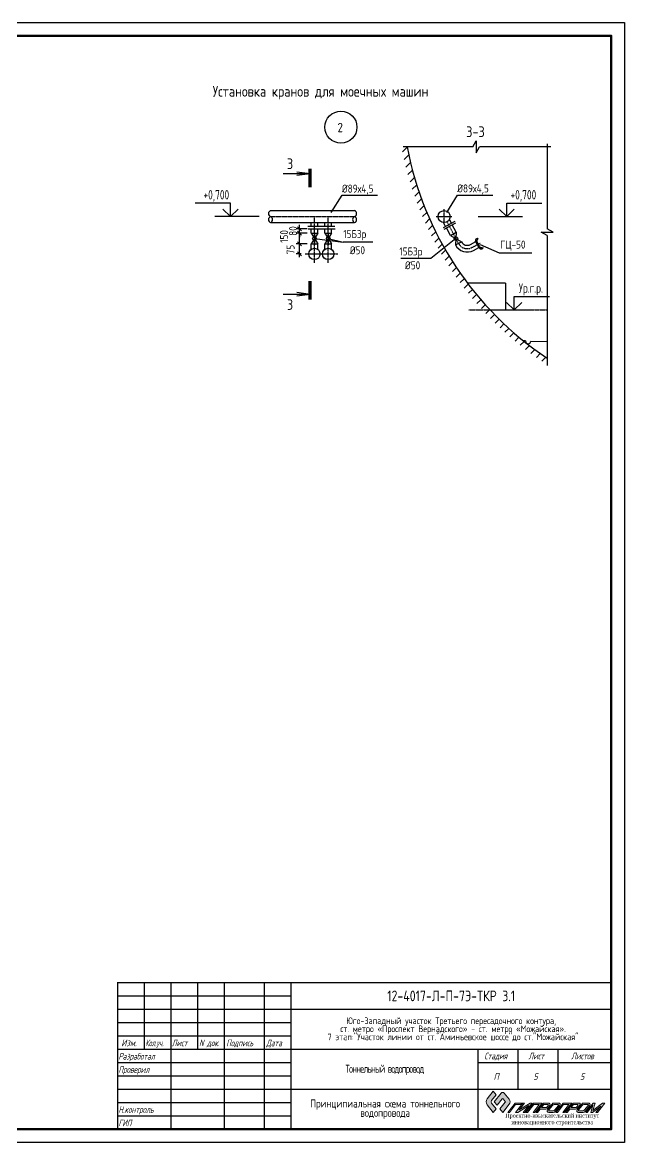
# Paper-space layout 'л2-л8' of a CAD drawing. Header units: millimetres. Extents: x 10032 to 18918, y -3051 to 627.
# Drawn here: x 11896 to 12121.8, y -3050.7 to -2630.7 of the extents above; entities that cross this region are included whole.
import ezdxf
from ezdxf.enums import TextEntityAlignment as Align

# ---------------------------------------------------------------- set-up
doc = ezdxf.new("R2010")
doc.units = ezdxf.units.MM
doc.header["$LTSCALE"] = 0.5
doc.linetypes.add('CENTER', pattern=[2, 1.25, -0.25, 0.25, -0.25])
for name, color, linetype, lineweight in [('!p_text', 7, 'Continuous', 0), ('1_fragment_plan', 7, 'Continuous', 30), ('Штриховка', 8, 'Continuous', 20)]:
    doc.layers.add(name, color=color, linetype=linetype, lineweight=lineweight)
for name, color, linetype in [('0 @ 1', 7, 'Continuous'), ('DIZAIN', 30, 'Continuous'), ('FORMAT', 7, 'Continuous'), ('OTMETKI', 2, 'Continuous'), ('ВК_конструкции', 7, 'Continuous'), ('ВК_надписи', 7, 'Continuous'), ('ВК_отметки', 9, 'Continuous'), ('ВК_сети', 4, 'Continuous')]:
    doc.layers.add(name, color=color, linetype=linetype)
doc.styles.add('GOST 2.304', font='CS_Gost2304.shx')
doc.styles.add('ROMANS', font='romans.shx', dxfattribs={"width": 0.8, "height": 1.75})
doc.styles.add('RS-3-08', font='romans.shx', dxfattribs={"width": 0.8, "height": 3})
doc.styles.add('ГОСТ 2.304', font='CS_Gost2304.shx')
doc.dimstyles.new('M1000', dxfattribs={"dimtxt": 3, "dimasz": 2, "dimexe": 1.2, "dimexo": 1.5, "dimgap": 1.3, "dimtad": 1, "dimdec": 0, "dimlfac": 1000, "dimrnd": 1, "dimzin": 0, "dimdsep": 46, "dimtxsty": 'RS-3-08', "dimblk1": 'OBLIQUE', "dimblk2": 'OBLIQUE', "dimsah": 1, "dimcen": 0, "dimdle": 1.2, "dimadec": 0, "dimazin": 0, "dimtfac": 1, "dimtdec": 0, "dimtmove": 2, "dimatfit": 3, "dimldrblk": 'ARCHTICK', "dimfxl": 1, "dimtolj": 1, "dimtzin": 0, "dimarcsym": 0})

# ---------------------------------------------------------------- blocks, each defined once
blk = doc.blocks.new('*U441')
at = {"layer": 'FORMAT', "color": 7, "lineweight": 25}
blk.add_lwpolyline([(0, 0), (0, 420), (2080, 420), (2080, 0), (0, 0)], dxfattribs=at)
at = {"layer": 'FORMAT', "color": 7, "lineweight": 60}
blk.add_lwpolyline([(20, 5), (20, 415.0000000000001), (2075, 415), (2075, 5), (20, 5)], dxfattribs=at)
blk = doc.blocks.new('_otmp')
at = {"layer": 'ВК_отметки'}
blk.add_line((4.243305678024586, 0), (20.88543974490009, 0), dxfattribs=at)
for points in [[(15, 0), (15, 5), (28.21334497767386, 5)], [(15, 0), (17.82842712474621, 2.828427124746213)]]:
    blk.add_lwpolyline(points, dxfattribs=at)
at = {"layer": 'ВК_отметки', "linetype": 'Continuous'}
blk.add_lwpolyline([(15, 0), (12.17157287525379, 2.828427124746213)], dxfattribs=at)
at = {"layer": 'ВК_отметки', "style": 'ROMANS', "width": 0.7, "flags": 4}
blk.add_attdef('О', text='', height=3.5, dxfattribs=at).set_placement((21.24575611212374, 6.416595764213298), align=Align.CENTER)
blk = doc.blocks.new('RAZ')
at = {"layer": '1_fragment_plan'}
for p, q in [((0, 5), (4.95722430686908, 5.652630961100257)), ((0, 5.000000000000014), (4.95722430686908, 4.347369038899757)), ((0, 5), (10, 5))]:
    blk.add_line(p, q, dxfattribs=at)
at = {"layer": '1_fragment_plan', "color": 4, "const_width": 1.2}
blk.add_lwpolyline([(0, 6.992707054389982), (0, 0)], dxfattribs=at)
blk = doc.blocks.new('_razpv')
at = {"layer": 'DIZAIN', "xscale": -1}
blk.add_blockref('RAZ', (0, 0), dxfattribs=at)
at = {"layer": 'DIZAIN', "color": 4, "style": 'ROMANS', "width": 0.8, "flags": 4}
blk.add_attdef('N', text='', height=4, dxfattribs=at).set_placement((-7.497334546840449, 8.815356040104604), align=Align.MIDDLE)
blk = doc.blocks.new('_razg')
at = {"layer": 'DIZAIN', "color": 4, "style": 'ROMANS', "width": 0.8, "flags": 4}
blk.add_attdef('N-N', text='', height=4, dxfattribs=at).set_placement((0.1366335745747165, 3.552426397758921), align=Align.MIDDLE)
blk = doc.blocks.new('_Oblique')
at = {"linetype": 'ByBlock', "lineweight": 30}
blk.add_line((-0.5, -0.5), (0.5, 0.5), dxfattribs=at)
blk = doc.blocks.new('*D112')
at = {"layer": 'Defpoints', "color": 0, "lineweight": 30}
for p in [(11999.86291289449, -2713.749741317298), (12004.24676007732, -2713.749741317298), (12002.01400575834, -2717.499741317294)]:
    blk.add_point(p, dxfattribs=at)
at = {"layer": 'ВК_сети', "color": 7, "lineweight": -2}
for p, q in [((11999.86291289449, -2718.699741317294), (11999.86291289449, -2712.549741317299)), ((12002.74676007732, -2713.749741317299), (11998.66291289449, -2713.749741317299)), ((12000.51400575833, -2717.499741317294), (11998.66291289449, -2717.499741317294))]:
    blk.add_line(p, q, dxfattribs=at)
at = {"layer": 'ВК_сети', "color": 7, "lineweight": -2, "xscale": 1.5, "yscale": 1.5, "zscale": 1.5}
for p, rotation in [((11999.86291289449, -2713.749741317299), 90), ((11999.86291289449, -2717.499741317294), 270)]:
    blk.add_blockref('_Oblique', p, dxfattribs=dict(at, rotation=rotation))
at = {"layer": 'ВК_сети', "color": 7, "lineweight": 30, "insert": (11996.54936683237, -2715.840452104731), "char_height": 3, "attachment_point": 5, "rotation": 90.00000000000001, "style": 'RS-3-08'}
blk.add_mtext('\\A1;75', dxfattribs=at)
blk = doc.blocks.new('*D113')
at = {"layer": 'Defpoints', "color": 0, "lineweight": 30}
for p in [(11999.86291289446, -2709.710953580294), (12004.24676007732, -2709.710953580293), (12004.24676007732, -2713.749741317296)]:
    blk.add_point(p, dxfattribs=at)
at = {"layer": 'ВК_сети', "color": 7, "lineweight": -2}
for p, q in [((11999.86291289446, -2714.949741317297), (11999.86291289446, -2708.510953580294)), ((12002.74676007732, -2709.710953580294), (11998.66291289446, -2709.710953580294)), ((12002.74676007732, -2713.749741317297), (11998.66291289446, -2713.749741317297))]:
    blk.add_line(p, q, dxfattribs=at)
at = {"layer": 'ВК_сети', "color": 7, "lineweight": -2, "xscale": 1.5, "yscale": 1.5, "zscale": 1.5}
for p, rotation in [((11999.86291289446, -2709.710953580294), 90), ((11999.86291289446, -2713.749741317297), 270)]:
    blk.add_blockref('_Oblique', p, dxfattribs=dict(at, rotation=rotation))
at = {"layer": 'ВК_сети', "color": 7, "lineweight": 30, "insert": (11994.1313798901, -2710.917954499358), "char_height": 3, "attachment_point": 5, "rotation": 90.00000000000001, "style": 'RS-3-08'}
blk.add_mtext('\\A1;150', dxfattribs=at)
blk = doc.blocks.new('*D114')
at = {"layer": 'Defpoints', "color": 0, "lineweight": 30}
for p in [(11999.86291289447, -2708.025237360742), (12004.24676007732, -2708.025237360742), (12004.24676007733, -2709.710953580295)]:
    blk.add_point(p, dxfattribs=at)
at = {"layer": 'ВК_сети', "color": 7, "lineweight": -2}
for p, q in [((12002.74676007732, -2708.025237360743), (11998.66291289447, -2708.025237360743)), ((11999.86291289447, -2708.025237360743), (11999.86291289447, -2706.525237360743)), ((11999.86291289447, -2709.710953580296), (11999.86291289447, -2708.025237360743)), ((12002.74676007732, -2709.710953580296), (11998.66291289447, -2709.710953580296)), ((11999.86291289447, -2709.710953580296), (11999.86291289447, -2711.210953580296))]:
    blk.add_line(p, q, dxfattribs=at)
at = {"layer": 'ВК_сети', "color": 7, "lineweight": -2, "xscale": 1.5, "yscale": 1.5, "zscale": 1.5}
for p, rotation in [((11999.86291289447, -2708.025237360743), 270), ((11999.86291289447, -2709.710953580296), 90)]:
    blk.add_blockref('_Oblique', p, dxfattribs=dict(at, rotation=rotation))
at = {"layer": 'ВК_сети', "color": 7, "lineweight": 30, "insert": (11997.46777216369, -2708.88709220441), "char_height": 3, "attachment_point": 5, "rotation": 90.00000000000001, "style": 'RS-3-08'}
blk.add_mtext('\\A1;80', dxfattribs=at)
blk = doc.blocks.new('Logo GIPROPROM')
at = {"lineweight": 0, "true_color": 0x5282a3}
h = blk.add_hatch(color=145, dxfattribs=at)
h.dxf.hatch_style = 1
edge = h.paths.add_edge_path()
edge.add_line((5.090365201511303, -5.154285269098182), (6.836868516540562, -7.337414412890212))
edge.add_line((6.836868516540562, -7.337414412890212), (5.776208344766928, -8.663239627603616))
edge.add_line((5.776208344766928, -8.663239627603616), (3.468800896000173, -5.778980316652451))
edge.add_arc((4.835321312530138, -4.685763983427023), 1.750000000006879, 141.3401917463935, 218.6598082541273, ccw=False)
edge.add_line((3.468800895992898, -3.592547650216147), (5.776208344752376, -0.70828833925043))
edge.add_line((5.776208344752376, -0.70828833925043), (6.836868516533286, -2.034113553978385))
edge.add_line((6.836868516533286, -2.034113553978385), (5.090365201511303, -4.217242697770416))
edge.add_arc((5.676016808596613, -4.685763983434299), 0.7500000000011631, 141.3401917461703, 218.6598082538297)
edge = h.paths.add_edge_path()
edge.add_line((9.311742250698444, -8.66323962759634), (8.251082078910258, -7.337414412861108))
edge.add_line((8.251082078910258, -7.337414412861108), (10.24746341295394, -4.841937745310133))
edge.add_arc((10.05224621058733, -4.685763983419747), 0.2500000000056905, 321.3401917464308, 398.6598082535692)
edge.add_line((10.24746341295394, -4.529590221529358), (9.506959453050513, -3.603960271640971))
edge.add_arc((9.311742250691168, -3.760134033531357), 0.2500000000000089, 38.65980825461094, 141.340191745389)
edge.add_line((9.116525048331825, -3.603960271640971), (7.190421907129347, -6.011589198140428))
edge.add_line((7.190421907129347, -6.011589198140428), (6.129761735348438, -4.685763983405195))
edge.add_line((6.129761735348438, -4.685763983405195), (8.726090643605858, -1.440352848097973))
edge.add_arc((9.311742250683894, -1.908874133761855), 0.7499999999954814, 38.65980825417688, 141.3401917458231, ccw=False)
edge.add_line((9.897393857761925, -1.440352848097973), (11.74408870895422, -3.748721412070151))
edge.add_arc((10.5727854947836, -4.685763983412471), 1.500000000011415, -38.65980825365608, 38.65980825426362, ccw=False)
edge.add_line((11.7440887089615, -5.622806554740236), (9.311742250698444, -8.66323962759634))
at = {"layer": 'Штриховка', "lineweight": 0, "ltscale": 100}
h = blk.add_hatch(color=256, dxfattribs=at)
h.dxf.hatch_style = 1
edge = h.paths.add_edge_path(flags=16)
edge.add_line((25.99219496659249, -6.562995665637144), (26.37204858941356, -6.088178637106541))
edge.add_arc((26.2158748275244, -5.963239627596341), 0.2000000000000025, 321.3401917461617, 450)
edge.add_line((26.2158748275244, -5.76323962759634), (24.73199979701939, -5.76323962759634))
edge.add_line((24.73199979701939, -5.76323962759634), (23.85199979702728, -6.863239627596343))
edge.add_line((23.85199979702728, -6.863239627596343), (25.36749991903587, -6.863239627596343))
edge.add_arc((25.36749991903587, -6.063239627596343), 0.7999999999999998, 270, 321.340191746161)
edge = h.paths.add_edge_path(flags=16)
edge.add_line((28.8321949666011, -7.762995665637144), (30.17204858941356, -6.088178637106544))
edge.add_arc((30.0158748275244, -5.963239627596341), 0.2000000000000013, 321.3401917461604, 449.999999999999)
edge.add_line((30.01587482752441, -5.763239627596341), (28.6164996750108, -5.763239627596341))
edge.add_arc((28.6164996750108, -6.563239627596342), 0.8000000000000016, 90, 141.3401917461607)
edge.add_line((27.99180462745419, -6.063483589555537), (26.65195100464173, -7.738300618086138))
edge.add_arc((26.80812476653088, -7.86323962759634), 0.2000000000000013, 141.3401917461605, 269.999999999999)
edge.add_line((26.80812476653088, -8.06323962759634), (28.20749991904449, -8.06323962759634))
edge.add_arc((28.20749991904449, -7.263239627596338), 0.8000000000000025, 270, 321.3401917461608)
edge = h.paths.add_edge_path(flags=16)
edge.add_line((37.09219496659247, -6.56299566563715), (37.47204858941355, -6.08817863710654))
edge.add_arc((37.3158748275244, -5.963239627596338), 0.199999999999998, 321.34019174616, 450)
edge.add_line((37.3158748275244, -5.763239627596339), (35.83199979701939, -5.763239627596341))
edge.add_line((35.83199979701939, -5.763239627596341), (34.9519997970273, -6.863239627596341))
edge.add_line((34.9519997970273, -6.863239627596341), (36.46749991903586, -6.863239627596343))
edge.add_arc((36.46749991903586, -6.063239627596342), 0.8000000000000007, 270, 321.3401917461607)
edge = h.paths.add_edge_path(flags=16)
edge.add_line((40.03219496660111, -7.762995665637145), (41.37204858941357, -6.088178637106537))
edge.add_arc((41.21587482752442, -5.963239627596336), 0.1999999999999969, 321.3401917461604, 450)
edge.add_line((41.21587482752442, -5.763239627596339), (39.71649967501082, -5.763239627596338))
edge.add_arc((39.71649967501082, -6.563239627596338), 0.7999999999999998, 90, 141.3401917461607)
edge.add_line((39.0918046274542, -6.063483589555531), (37.75195100464174, -7.738300618086139))
edge.add_arc((37.90812476653089, -7.863239627596341), 0.199999999999998, 141.34019174616, 270)
edge.add_line((37.90812476653089, -8.06323962759634), (39.4074999190445, -8.06323962759634))
edge.add_arc((39.4074999190445, -7.263239627596342), 0.7999999999999989, 270, 321.3401917461609)
h.paths.add_polyline_path([(20.41199979701508, -5.163239627596339), (19.57969295307316, -5.16323962759634), (15.42632670048826, -7.77033099827826), (17.51199979701508, -5.163239627596339), (16.91199979701508, -5.16323962759634), (14.11199979704021, -8.66323962759634), (14.94430664098213, -8.66323962759634), (19.09767289356703, -6.056148256914417), (17.0119997970402, -8.66323962759634), (17.61199979704021, -8.66323962759634)])
h.paths.add_polyline_path([(23.03199979701939, -5.76323962759634), (20.7119997970402, -8.66323962759634), (21.31199979704021, -8.66323962759634), (24.11199979701507, -5.16323962759634), (20.81199979701508, -5.163239627596339), (18.0119997970402, -8.66323962759634), (18.6119997970402, -8.66323962759634), (20.93199979701939, -5.763239627596341)])
edge = h.paths.add_edge_path()
edge.add_line((23.37199979703159, -7.463239627596341), (25.48749991904019, -7.463239627596341))
edge.add_arc((25.48749991904019, -6.66323962759634), 0.8000000000000007, 270, 321.3401917461609)
edge.add_line((26.1121949665968, -7.162995665637144), (26.9321461741976, -6.138056656126943))
edge.add_arc((26.46362488853014, -5.763239627596339), 0.5999999999999984, 321.3401917461606, 450)
edge.add_line((26.46362488853014, -5.16323962759634), (24.61199979701508, -5.16323962759634))
edge.add_line((24.61199979701508, -5.16323962759634), (21.81199979704021, -8.66323962759634))
edge.add_line((21.81199979704021, -8.66323962759634), (22.4119997970402, -8.663239627596342))
edge.add_line((22.4119997970402, -8.663239627596342), (23.37199979703159, -7.463239627596341))
edge = h.paths.add_edge_path()
edge.add_line((29.0122437589967, -8.287934675147346), (30.7321461741976, -6.138056656126943))
edge.add_arc((30.26362488853014, -5.763239627596339), 0.5999999999999984, 321.3401917461606, 450)
edge.add_line((30.26362488853014, -5.163239627596339), (28.59262464450435, -5.163239627596339))
edge.add_arc((28.59262464450435, -6.163239627596338), 0.9999999999999991, 90, 141.3401917461607)
edge.add_line((27.81175583505858, -5.538544580045333), (26.09185341985769, -7.688422599065735))
edge.add_arc((26.56037470552515, -8.063239627596339), 0.6000000000000012, 141.3401917461608, 270.0000000000003)
edge.add_line((26.56037470552516, -8.66323962759634), (28.23137494955094, -8.66323962759634))
edge.add_arc((28.23137494955094, -7.663239627596341), 0.9999999999999991, 270, 321.3401917461607)
h.paths.add_polyline_path([(34.13199979701939, -5.76323962759634), (31.81199979704021, -8.663239627596342), (32.41199979704021, -8.66323962759634), (35.21199979701507, -5.163239627596341), (32.01199979701508, -5.163239627596339), (29.21199979704021, -8.66323962759634), (29.81199979704021, -8.663239627596342), (32.13199979701939, -5.76323962759634)])
edge = h.paths.add_edge_path()
edge.add_line((34.4719997970316, -7.463239627596341), (36.58749991904018, -7.463239627596341))
edge.add_arc((36.58749991904018, -6.663239627596339), 0.8000000000000016, 270, 321.3401917461609)
edge.add_line((37.2121949665968, -7.162995665637141), (38.29209738180342, -5.813117646616742))
edge.add_arc((37.97974985802511, -5.56323962759634), 0.4000000000000005, 321.3401917461609, 450)
edge.add_line((37.97974985802511, -5.16323962759634), (35.71199979701508, -5.163239627596341))
edge.add_line((35.71199979701508, -5.163239627596341), (32.91199979704021, -8.66323962759634))
edge.add_line((32.91199979704021, -8.66323962759634), (33.5119997970402, -8.66323962759634))
edge.add_line((33.5119997970402, -8.66323962759634), (34.4719997970316, -7.463239627596341))
edge = h.paths.add_edge_path()
edge.add_line((40.21224375899671, -8.287934675147346), (41.93214617419761, -6.138056656126943))
edge.add_arc((41.46362488853015, -5.763239627596339), 0.5999999999999984, 321.3401917461606, 450)
edge.add_line((41.46362488853015, -5.16323962759634), (39.69262464450434, -5.16323962759634))
edge.add_arc((39.69262464450434, -6.163239627596338), 0.9999999999999982, 90, 141.3401917461608)
edge.add_line((38.91175583505858, -5.538544580045335), (37.19185341985769, -7.688422599065737))
edge.add_arc((37.66037470552516, -8.063239627596342), 0.6000000000000051, 141.3401917461609, 269.9999999999993)
edge.add_line((37.66037470552515, -8.66323962759634), (39.43137494955095, -8.66323962759634))
edge.add_arc((39.43137494955095, -7.663239627596342), 0.9999999999999982, 270, 321.3401917461608)
h.paths.add_polyline_path([(44.21199979704021, -8.66323962759634), (44.81199979704021, -8.66323962759634), (47.61199979701508, -5.16323962759634), (46.75196931034508, -5.163239627596339), (43.07431890457531, -7.992201478204096), (43.92300745973733, -5.16323962759634), (43.21199979701509, -5.16323962759634), (40.41199979704021, -8.66323962759634), (41.01199979704021, -8.66323962759634), (43.1543875366654, -5.985254953040825), (42.35099213431797, -8.663239627596338), (43.02203028371021, -8.66323962759634), (46.11595101835113, -6.283300600936332)])
h.paths.add_polyline_path([(14.13199979701939, -5.76323962759634), (16.13199979701938, -5.76323962759634), (16.61199979701508, -5.16323962759634), (14.01199979701508, -5.163239627596338), (11.2119997970402, -8.66323962759634), (11.8119997970402, -8.66323962759634)])
at = {"color": 145, "linetype": 'ByBlock', "lineweight": 0, "ltscale": 100, "true_color": 0x5282a3}
for points in [[(5.090365201511303, -5.154285269098182), (6.836868516540562, -7.337414412890212), (5.776208344766928, -8.663239627603616), (3.468800896000173, -5.778980316652451, -0.3507810593574748), (3.468800895992898, -3.592547650216147), (5.776208344752376, -0.70828833925043), (6.836868516533286, -2.034113553978385), (5.090365201511303, -4.217242697770416, 0.3507810593565149)], [(9.311742250698444, -8.66323962759634), (8.251082078910258, -7.337414412861108), (10.24746341295394, -4.841937745310133, 0.3507810593569243), (10.24746341295394, -4.529590221529358), (9.506959453050513, -3.603960271640971, 0.4806248474875998), (9.116525048331825, -3.603960271640971), (7.190421907129347, -6.011589198140428), (6.129761735348438, -4.685763983405195), (8.726090643605858, -1.440352848097973, -0.4806248474851281), (9.897393857761925, -1.440352848097973), (11.74408870895422, -3.748721412070153, -0.3507810593579212), (11.7440887089615, -5.622806554740236)]]:
    blk.add_lwpolyline(points, format="xyb", close=True, dxfattribs=at)
at = {"lineweight": 0, "ltscale": 100}
for points in [[(14.13199979701939, -5.76323962759634), (16.13199979701938, -5.76323962759634), (16.61199979701508, -5.16323962759634), (14.01199979701508, -5.163239627596338), (11.2119997970402, -8.66323962759634), (11.8119997970402, -8.66323962759634)], [(20.41199979701508, -5.163239627596339), (19.57969295307316, -5.16323962759634), (15.42632670048826, -7.77033099827826), (17.51199979701508, -5.163239627596339), (16.91199979701508, -5.16323962759634), (14.11199979704021, -8.66323962759634), (14.94430664098213, -8.66323962759634), (19.09767289356703, -6.056148256914417), (17.0119997970402, -8.66323962759634), (17.61199979704021, -8.66323962759634)], [(23.03199979701939, -5.76323962759634), (20.7119997970402, -8.66323962759634), (21.31199979704021, -8.66323962759634), (24.11199979701507, -5.16323962759634), (20.81199979701508, -5.163239627596339), (18.0119997970402, -8.66323962759634), (18.6119997970402, -8.66323962759634), (20.93199979701939, -5.763239627596341)], [(34.13199979701939, -5.76323962759634), (31.81199979704021, -8.663239627596342), (32.41199979704021, -8.66323962759634), (35.21199979701507, -5.163239627596341), (32.01199979701508, -5.163239627596339), (29.21199979704021, -8.66323962759634), (29.81199979704021, -8.663239627596342), (32.13199979701939, -5.76323962759634)], [(44.21199979704021, -8.66323962759634), (44.81199979704021, -8.66323962759634), (47.61199979701508, -5.16323962759634), (46.75196931034508, -5.163239627596339), (43.07431890457531, -7.992201478204096), (43.92300745973733, -5.16323962759634), (43.21199979701509, -5.16323962759634), (40.41199979704021, -8.66323962759634), (41.01199979704021, -8.66323962759634), (43.1543875366654, -5.985254953040825), (42.35099213431797, -8.663239627596338), (43.02203028371021, -8.66323962759634), (46.11595101835113, -6.283300600936332)]]:
    blk.add_lwpolyline(points, close=True, dxfattribs=at)
for points in [[(23.37199979703159, -7.463239627596341), (25.48749991904019, -7.463239627596341, 0.2278377915838202), (26.1121949665968, -7.162995665637144), (26.9321461741976, -6.138056656126943, 0.628879656342999), (26.46362488853014, -5.16323962759634), (24.61199979701508, -5.16323962759634), (21.81199979704021, -8.66323962759634), (22.4119997970402, -8.663239627596342)], [(25.99219496659249, -6.562995665637144), (26.37204858941356, -6.088178637106541, 0.6288796563429985), (26.2158748275244, -5.76323962759634), (24.73199979701939, -5.76323962759634), (23.85199979702728, -6.863239627596343), (25.36749991903587, -6.863239627596343, 0.2278377915838209)], [(29.0122437589967, -8.287934675147346), (30.7321461741976, -6.138056656126943, 0.628879656343), (30.26362488853014, -5.163239627596339), (28.59262464450435, -5.163239627596339, 0.2278377915838195), (27.81175583505858, -5.538544580045333), (26.09185341985769, -7.688422599065735, 0.628879656343), (26.56037470552516, -8.66323962759634), (28.23137494955094, -8.66323962759634, 0.2278377915838193)], [(28.8321949666011, -7.762995665637144), (30.17204858941356, -6.088178637106544, 0.628879656343), (30.01587482752441, -5.763239627596341), (28.6164996750108, -5.763239627596341, 0.2278377915838195), (27.99180462745419, -6.063483589555537), (26.65195100464173, -7.738300618086138, 0.628879656343), (26.80812476653088, -8.06323962759634), (28.20749991904449, -8.06323962759634, 0.2278377915838195)], [(34.4719997970316, -7.463239627596341), (36.58749991904018, -7.463239627596341, 0.2278377915838204), (37.2121949665968, -7.162995665637141), (38.29209738180342, -5.813117646616742, 0.6288796563429988), (37.97974985802511, -5.16323962759634), (35.71199979701508, -5.163239627596341), (32.91199979704021, -8.66323962759634), (33.5119997970402, -8.66323962759634)], [(37.09219496659247, -6.56299566563715), (37.47204858941355, -6.08817863710654, 0.6288796563429994), (37.3158748275244, -5.763239627596339), (35.83199979701939, -5.763239627596341), (34.9519997970273, -6.863239627596341), (36.46749991903586, -6.863239627596343, 0.2278377915838197)], [(40.21224375899671, -8.287934675147346), (41.93214617419761, -6.138056656126943, 0.628879656343), (41.46362488853015, -5.16323962759634), (39.69262464450434, -5.16323962759634, 0.2278377915838199), (38.91175583505858, -5.538544580045335), (37.19185341985769, -7.688422599065737, 0.6288796563429994), (37.66037470552515, -8.66323962759634), (39.43137494955095, -8.66323962759634, 0.2278377915838195)], [(40.03219496660111, -7.762995665637145), (41.37204858941357, -6.088178637106537, 0.6288796563429988), (41.21587482752442, -5.763239627596339), (39.71649967501082, -5.763239627596338, 0.2278377915838198), (39.0918046274542, -6.063483589555531), (37.75195100464174, -7.738300618086139, 0.628879656343), (37.90812476653089, -8.06323962759634), (39.4074999190445, -8.06323962759634, 0.2278377915838204)]]:
    blk.add_lwpolyline(points, format="xyb", close=True, dxfattribs=at)
at = {"insert": (27.87995485878492, -11.3546005557655), "char_height": 1.5, "width": 38.24351295916859, "attachment_point": 5, "style": 'ГОСТ 2.304'}
blk.add_mtext('{\\fTimes New Roman|b0|i0|c204|p18;Проектно-изыскательский институт инновационного строительства}', dxfattribs=at)

psp = doc.layouts.new('л2-л8')

# ---------------------------------------------------------------- hatches: boundary and pattern name
at = {"layer": 'ВК_конструкции', "ltscale": 0.5}
h = psp.add_hatch(dxfattribs=at)
h.set_pattern_fill('ANSI31', scale=20, style=0)
h.set_pattern_definition([(45.00000000000001, (13259.86689589181, -2465.448089666977), (-1.767766952966369, 1.767766952966368), [])])
h.paths.add_polyline_path([(12092.78482532006, -2759.064660572792), (12092.78482532006, -2756.593877361134, -0.05751116257566153), (12071.33468285348, -2738.460953580294), (12068.52219735627, -2738.460953580292, 0.0641464823822877)])
h.paths.add_polyline_path([(12068.52219735627, -2738.460953580292), (12071.33468285348, -2738.460953580294, -0.08615344846706731), (12048.29214408109, -2703.460953580294), (12046.04387912401, -2703.460953580292, 0.08407386579658646)])
edge = h.paths.add_edge_path()
edge.add_line((12040.11674795208, -2676.606160663618), (12038.01830843431, -2676.606160663619))
edge.add_arc((12160.62253960861, -2654.59243364535), 124.5648492917386, 190.1790599832632, 203.0985528961515)
edge.add_line((12046.04387912401, -2703.460953580292), (12048.29214408109, -2703.46095358029))
edge.add_arc((12160.62253960861, -2654.592433645346), 122.4999999999991, 190.3525129502933, 203.511098027938, ccw=False)

# ---------------------------------------------------------------- linework, layer by layer
at = {"color": 0, "lineweight": 25, "ltscale": 100}
psp.add_line((11931.75843718335, -3045.668041240307), (12116.75843718335, -3045.668041240307), dxfattribs=at)
at = {"color": 0, "const_width": 0.5000000000291039}
for points in [[(11931.75843717258, -3045.668041240307), (11931.75843717258, -2990.668041237103), (12116.75843718335, -2990.668041237103), (12116.75843718335, -3045.668041240307), (11931.75843717258, -3045.668041240307)], [(11941.75843717318, -2990.668041237103), (11941.75843717318, -3015.668041238594)], [(11951.75843717374, -2990.668041237103), (11951.75843717374, -3045.668041240307)], [(11961.75843717433, -2990.668041237103), (11961.75843717433, -3015.668041238594)], [(11971.75843717493, -2990.668041237103), (11971.75843717493, -3045.668041240307)], [(11986.75843717579, -2990.668041237103), (11986.75843717579, -3045.668041240307)], [(11996.75843717638, -2990.668041237103), (11996.75843717638, -3045.668041240307)], [(12116.75843718335, -3000.6680412377), (11996.75843717638, -3000.6680412377)], [(11931.75843717258, -3010.668041238295), (11996.75843717638, -3010.668041238295)], [(11931.75843717258, -3015.668041238594), (11996.75843717638, -3015.668041238594)], [(12116.75843718335, -3015.668041238594), (11996.75843717638, -3015.668041238594)], [(12066.75843718044, -3015.668041238594), (12066.75843718044, -3045.668041240307)], [(12081.7584371813, -3015.668041238594), (12081.7584371813, -3030.66804123945)], [(12096.75843718219, -3015.668041238594), (12096.75843718219, -3030.66804123945)], [(12116.75843718335, -3020.668041238854), (12066.75843718044, -3020.668041238854)], [(12116.75843718335, -3030.66804123945), (11996.75843717638, -3030.66804123945)]]:
    psp.add_lwpolyline(points, dxfattribs=at)
at = {"color": 0, "lineweight": 25}
for points in [[(11931.75843717258, -2995.668041237401), (11996.75843717638, -2995.668041237401)], [(11931.75843717258, -3000.6680412377), (11996.75843717638, -3000.6680412377)], [(11931.75843717258, -3005.668041237997), (11996.75843717638, -3005.668041237997)], [(11931.75843717258, -3020.668041238854), (11996.75843717638, -3020.668041238854)], [(11931.75843717258, -3025.668041239152), (11996.75843717638, -3025.668041239152)], [(11931.75843717258, -3030.66804123945), (11996.75843717638, -3030.66804123945)], [(11931.75843717258, -3035.668041239748), (11996.75843717638, -3035.668041239748)], [(11931.75843717258, -3040.668041240046), (11996.75843717638, -3040.668041240046)]]:
    psp.add_lwpolyline(points, dxfattribs=at)
at = {"layer": 'ВК_конструкции', "ltscale": 0.5}
for p, q in [((12064.93515393053, -2677.301723141876), (12066.18460887446, -2675.059456692043)), ((12066.18460887446, -2675.059456692043), (12066.18460887446, -2679.54398959171)), ((12066.18460887446, -2679.54398959171), (12067.43406381841, -2677.301723141876)), ((12095.02709176989, -2709.319552186002), (12092.78482532006, -2708.070097242069)), ((12092.78482532006, -2710.569007129927), (12090.54255887023, -2709.319552185998)), ((12090.54255887023, -2709.319552185998), (12095.02709176989, -2709.319552186002))]:
    psp.add_line(p, q, dxfattribs=at)
at = {"layer": 'ВК_конструкции', "color": 7, "ltscale": 0.5}
for p, q in [((12064.93515393053, -2677.301723141876), (12038.75829822251, -2677.301723141874)), ((12094.08586247425, -2677.301723141876), (12067.43406381839, -2677.301723141878)), ((12092.78482532006, -2676.173167048295), (12092.78482532006, -2708.070097242069)), ((12092.78482532006, -2710.569007129927), (12092.78482532006, -2759.293388484299)), ((12071.15075034193, -2738.460953580296), (12071.24564379269, -2738.366060129529))]:
    psp.add_line(p, q, dxfattribs=at)
at = {"layer": 'ВК_конструкции'}
for p, q in [((12077.10681589653, -2728.460965942057), (12062.90002461677, -2728.46096594206)), ((12077.10681589653, -2728.460965942057), (12077.10681589653, -2738.460953580294)), ((12084.62291989098, -2750.116582066921), (12083.90777097223, -2750.096853820889)), ((12086.62215932624, -2750.171733499623), (12092.78482532006, -2750.341738078763))]:
    psp.add_line(p, q, dxfattribs=at)
at = {"layer": 'ВК_конструкции', "color": 7, "linetype": 'CENTER', "ltscale": 0.2}
psp.add_line((12063.35949448663, -2738.460953580294), (12092.78482532006, -2738.460953580296), dxfattribs=at)
at = {"layer": 'ВК_конструкции', "color": 7, "ltscale": 0.5}
psp.add_arc((12160.62253960861, -2654.592433645352), 122.4999999999997, 190.6834020192609, 236.3734633118216, dxfattribs=at)
at = {"layer": 'ВК_конструкции'}
psp.add_arc((12085.62253960862, -2750.144157783268), 1, 178.4198275272633, 358.4198275272633, dxfattribs=at)
at = {"layer": 'ВК_надписи', "ltscale": 0.5}
for p, q in [((12011.81436908558, -2701.886350915422), (12015.90018032535, -2695.429779211192)), ((12015.90018032535, -2695.429779211192), (12029.19860663106, -2695.429779211185)), ((12055.069042018, -2701.886350915422), (12059.15485325777, -2695.429779211196)), ((12059.15485325777, -2695.429779211196), (12072.39033859869, -2695.429779211194)), ((12005.49676007732, -2711.730347448798), (12016.21277295748, -2713.079303519789)), ((12010.6558272114, -2711.730347448791), (12016.21277295748, -2713.079303519789)), ((12027.42839112368, -2713.079303519791), (12016.21277295748, -2713.079303519789)), ((12058.5214498353, -2711.730347448798), (12049.13497401288, -2719.223631109209)), ((12067.61478655887, -2713.879937948645), (12074.77874357978, -2717.046604494968)), ((12074.77874357978, -2717.046604494968), (12087.00180551791, -2717.046604494968)), ((12049.13497401288, -2719.223631109209), (12037.91935584668, -2719.223631109207))]:
    psp.add_line(p, q, dxfattribs=at)
psp.add_circle((12015.42813634597, -2669.953199067475), 6, dxfattribs=at)
at = {"layer": 'ВК_сети', "ltscale": 0.5}
for p, q in [((11989.04197489153, -2701.210953580296), (12020.5672992103, -2701.210953580294)), ((12056.85573521697, -2705.949677381501), (12056.09535880401, -2704.523640629148)), ((11989.04197489153, -2705.71095358029), (12020.5672992103, -2705.710953580292)), ((12004.24676007732, -2707.034022942145), (12004.24676007732, -2705.710953580294)), ((12004.24676007732, -2709.710953580294), (12004.24676007732, -2708.025237360742)), ((12006.74676007732, -2707.034022942144), (12006.74676007732, -2705.710953580294)), ((12006.74676007732, -2709.710953580294), (12006.74676007732, -2708.025237360744)), ((12009.4058272114, -2707.034022942145), (12009.4058272114, -2705.710953580294)), ((12009.4058272114, -2709.710953580294), (12009.4058272114, -2708.025237360742)), ((12011.9058272114, -2707.034022942144), (12011.9058272114, -2705.710953580294)), ((12011.9058272114, -2709.710953580294), (12011.9058272114, -2708.025237360744)), ((12054.6662548881, -2707.156908929039), (12053.88936307641, -2705.699898615203)), ((12056.46832070556, -2710.536566743316), (12054.97507562174, -2707.736082228672)), ((12058.67431643317, -2709.360308757257), (12057.16455595061, -2706.528850681132)), ((12004.24676007732, -2715.782065243455), (12004.24676007732, -2713.749741317295)), ((12006.74676007732, -2715.782065243453), (12006.74676007732, -2713.749741317295)), ((12009.4058272114, -2715.782065243455), (12009.4058272114, -2713.749741317295)), ((12011.9058272114, -2715.782065243453), (12011.9058272114, -2713.749741317295))]:
    psp.add_line(p, q, dxfattribs=at)
at = {"layer": 'ВК_сети', "color": 7, "linetype": 'CENTER', "ltscale": 0.2}
for p, q in [((11989.04197489153, -2703.460953580292), (12020.5672992103, -2703.460953580294)), ((12005.49676007732, -2720.791035035549), (12005.49676007732, -2703.460953580294)), ((12010.6558272114, -2720.791035035549), (12010.6558272114, -2703.460953580294)), ((12051.18264494989, -2703.460953580294), (12057.05789466713, -2703.460953580296)), ((12051.18264494989, -2703.460953580294), (12057.05789466713, -2703.460953580296)), ((12054.11213006376, -2706.353659822749), (12054.11213006376, -2700.625561539884)), ((12055.17076225122, -2705.446349735141), (12057.57131856937, -2709.948437750283)), ((12005.49676007732, -2709.710953580294), (12005.49676007732, -2714.094683689858)), ((12010.6558272114, -2709.710953580294), (12010.6558272114, -2714.094683689858)), ((12057.57131856936, -2709.948437750287), (12059.47158110123, -2713.512257147306)), ((12064.54496167172, -2715.056863759632), (12067.73291198858, -2713.35701821033)), ((12002.01400575833, -2717.499741317293), (12009.11314157343, -2717.499741317297)), ((12007.17307289241, -2717.499741317293), (12014.27220870751, -2717.499741317297))]:
    psp.add_line(p, q, dxfattribs=at)
at = {"layer": 'ВК_сети'}
for p, q in [((12003.02368690456, -2707.034022942147), (12007.98907959522, -2707.034022942142)), ((12003.15595170096, -2708.025237360744), (12008.12134439162, -2708.025237360742)), ((12008.18275403864, -2707.034022942147), (12013.1481467293, -2707.034022942142)), ((12008.31501883504, -2708.025237360744), (12013.2804115257, -2708.025237360742)), ((12053.85657093035, -2707.603350947469), (12058.20479419741, -2705.20583577708)), ((12054.16385247704, -2708.183372921112), (12058.5120757441, -2705.785857750727))]:
    psp.add_line(p, q, dxfattribs=at)
at = {"layer": 'ВК_сети', "color": 5, "ltscale": 0.5}
for p, q in [((12004.24676007732, -2709.710953580294), (12006.74676007732, -2709.710953580294)), ((12006.74676007732, -2709.710953580294), (12004.24676007732, -2713.749741317295)), ((12004.24676007732, -2709.710953580294), (12006.74676007732, -2713.749741317295)), ((12009.4058272114, -2709.710953580294), (12011.9058272114, -2709.710953580294)), ((12011.9058272114, -2709.710953580294), (12009.4058272114, -2713.749741317295)), ((12009.4058272114, -2709.710953580294), (12011.9058272114, -2713.749741317295)), ((12056.46832070556, -2710.536566743313), (12058.67431643317, -2709.360308757257)), ((12056.46832070556, -2710.536566743313), (12060.57457896502, -2712.924128154276)), ((12058.67431643317, -2709.360308757257), (12058.36858323742, -2714.100386140333)), ((12058.36858323742, -2714.100386140333), (12060.57457896502, -2712.924128154276)), ((12067.27426479063, -2715.244098372106), (12065.91040651176, -2712.686270436488)), ((12066.18843570197, -2711.773061933798), (12066.66393334204, -2711.519522051796)), ((12067.47183161732, -2714.810248834352), (12066.38074499424, -2712.763986485852)), ((12066.60316834641, -2712.033419683703), (12066.86383710117, -2711.894428614647)), ((12066.86383710117, -2711.894428614647), (12066.66393334204, -2711.519522051796)), ((12004.24676007732, -2713.749741317295), (12006.74676007732, -2713.749741317295)), ((12009.4058272114, -2713.749741317295), (12011.9058272114, -2713.749741317295)), ((12068.1874732933, -2715.522127562324), (12068.66297093336, -2715.268587680326)), ((12068.20239841947, -2715.032672186528), (12068.46306717423, -2714.893681117474)), ((12068.46306717423, -2714.893681117474), (12068.66297093336, -2715.268587680326))]:
    psp.add_line(p, q, dxfattribs=at)
at = {"layer": 'ВК_сети', "ltscale": 0.2}
for p, q in [((12063.9568326787, -2713.953865895828), (12066.00420665816, -2712.862186540493)), ((12065.13309066475, -2716.159861623435), (12067.18046464422, -2715.068182268104))]:
    psp.add_line(p, q, dxfattribs=at)
at = {"layer": 'ВК_сети', "ltscale": 0.5}
psp.add_circle((12054.11213006376, -2703.460953580296), 2.25, dxfattribs=at)
at = {"layer": 'ВК_сети', "color": 5, "ltscale": 0.5}
for centre, radius in [((12005.49676007732, -2711.730347448794), 0.6935648648191091), ((12010.6558272114, -2711.730347448794), 0.6935648648191091), ((12058.5214498353, -2711.730347448798), 0.6935648648191091), ((12005.49676007732, -2717.499741317295), 2.124361338059998), ((12010.6558272114, -2717.499741317295), 2.124361338059998)]:
    psp.add_circle(centre, radius, dxfattribs=at)
for centre, radius, start, end in [((11989.49962296705, -2702.335953580292), 1.214523264917218, 112.1364076617564, 247.8635923382436), ((11989.49962296705, -2704.585953580294), 1.214523264917169, 112.1364076617564, 247.8635923382436), ((11988.58432681601, -2704.585953580294), 1.214523264917269, 292.1364076617564, 67.86359233824362), ((12021.02494728582, -2704.585953580292), 1.214523264917193, 112.1364076617564, 247.8635923382436), ((12020.10965113478, -2702.335953580292), 1.214523264917156, 292.1364076617564, 67.86359233824362), ((12020.10965113478, -2704.585953580294), 1.214523264917235, 292.1364076617564, 67.86359233824362), ((12066.50602535822, -2712.368680780251), 0.675, 118.0669649304925, 208.0669649304118), ((12066.85724007139, -2712.509914760867), 0.54, 118.0669649304925, 208.0669649304118), ((12067.86988363707, -2714.926508715871), 0.675, 208.0669649304118, 298.0669649304925), ((12067.94832669449, -2714.556177109363), 0.54, 208.0669649304118, 298.0669649304925)]:
    psp.add_arc(centre, radius, start, end, dxfattribs=at)
at = {"layer": 'ВК_сети', "ltscale": 0.5}
for radius in [2.5, 5]:
    psp.add_arc((12062.78057469263, -2711.747870168219), radius, 208.0669649304118, 298.0669649304925, dxfattribs=at)
at = {"layer": 'ВК_сети', "color": 7, "linetype": 'CENTER', "ltscale": 0.2}
psp.add_arc((12062.78057469263, -2711.747870168219), 3.75, 208.0669649304118, 298.0669649304925, dxfattribs=at)

# ---------------------------------------------------------------- block references
psp.add_blockref('Logo GIPROPROM', (12066.75843718335, -3030.668041240307))
at = {"layer": '0 @ 1', "ltscale": 0.5}
psp.add_blockref('*U441', (10041.75843718335, -3050.668041240307), dxfattribs=at)
at = {"layer": 'ВК_надписи', "ltscale": 0.5}
ref = psp.add_blockref('_razg', (12065.72319396121, -2675.198270582569), dxfattribs=at)
ref.add_attrib('N-N', '3-3', dxfattribs={"layer": 'DIZAIN', "color": 5, "height": 4, "style": 'ROMANS', "width": 0.8}).set_placement((12065.85982753578, -2671.645844184812), align=Align.MIDDLE)
ref = psp.add_blockref('_razpv', (12003.83647605541, -2692.456582276431), dxfattribs=at)
ref.add_attrib('N', '3', dxfattribs={"layer": 'DIZAIN', "color": 5, "height": 4, "style": 'ROMANS', "width": 0.8}).set_placement((11996.33914150856, -2683.641226236325), align=Align.MIDDLE)
ref = psp.add_blockref('_razpv', (12003.83647605541, -2727.635414504233), dxfattribs=dict(at, xscale=-1, rotation=180))
ref.add_attrib('N', '3', dxfattribs={"layer": 'DIZAIN', "color": 5, "height": 4, "style": 'ROMANS', "width": 0.8}).set_placement((11996.33914150856, -2736.450770544338), align=Align.MIDDLE)
at = {"layer": 'ВК_отметки', "ltscale": 0.5}
ref = psp.add_blockref('_otmp', (11989.04197489153, -2703.460953580292), dxfattribs=dict(at, xscale=-1))
ref.add_attrib('О', '+0,700', dxfattribs={"layer": 'OTMETKI', "color": 9, "height": 3.5, "style": 'ROMANS', "width": 0.7}).set_placement((11968.72955211274, -2697.044357816081), align=Align.CENTER)
ref = psp.add_blockref('_otmp', (12062.58195445232, -2703.460953580294), dxfattribs=at)
ref.add_attrib('О', '+0,700', dxfattribs={"layer": 'OTMETKI', "color": 9, "height": 3.5, "style": 'ROMANS', "width": 0.7}).set_placement((12083.82771056444, -2697.044357816083), align=Align.CENTER)
ref = psp.add_blockref('_otmp', (12065.37526814476, -2738.460953580294), dxfattribs=at)
ref.add_attrib('О', 'Ур.г.р.', dxfattribs={"layer": 'OTMETKI', "color": 9, "height": 3.5, "style": 'ROMANS', "width": 0.7}).set_placement((12086.62102425689, -2732.044357816081), align=Align.CENTER)

# ---------------------------------------------------------------- texts
at = {"layer": '!p_text', "insert": (12056.75845475924, -2995.668252185372), "char_height": 4, "width": 119.9999824277807, "attachment_point": 5, "rotation": 0.00010072025174575007, "line_spacing_factor": 0.7228915662650603, "style": 'GOST 2.304'}
psp.add_mtext('12-4017-Л-П-7Э-ТКР 3.1   ', dxfattribs=at)
at = {"style": 'GOST 2.304', "oblique": 15}
for s, width, p in [('Изм.', 0.9, (11933.08808784287, -3014.531644540722)), ('Кол.уч.', 0.7, (11942.08992569621, -3014.531644540722)), ('Лист', 0.8, (11952.02495673772, -3014.531644540722)), ('N док.', 0.8, (11962.27156493913, -3014.531644540722)), ('Подпись', 0.8, (11972.4424705239, -3014.531644540722)), ('Дата', 0.8, (11987.4110254826, -3014.531644540722)), ('Разработал', 0.8, (11932.03373910797, -3019.53164454102)), ('Стадия', 0.8, (12069.14225069035, -3019.418041238742)), ('Лист', 0.8, (12085.73600069125, -3019.418041238742)), ('Листов', 0.8, (12101.74850069221, -3019.418041238742)), ('Проверил', 0.8, (11932.03373910797, -3024.531644541318)), ('Н.контроль', 0.8, (11932.03373910797, -3039.531644542175)), ('ГИП', 0.8, (11932.03373910797, -3044.531644542473))]:
    psp.add_text(s, height=2.5, dxfattribs=dict(at, width=width)).set_placement(p)
for s, p in [('П', (12072.65651339222, -3027.145232953223)), ('5', (12087.55651339368, -3027.168041239152)), ('5', (12105.05651339413, -3027.168041239152))]:
    psp.add_text(s, height=2.5, dxfattribs=at).set_placement(p)
at = {"attachment_point": 5, "style": 'GOST 2.304'}
for s, insert, char_height, width, line_spacing_factor in [('Юго-Западный участок Третьего пересадочного контура, \\P ст. метро «Проспект Вернадского» - ст. метро «Можайская».\\P 7 этап:"Участок линии от ст."Аминьевское шоссе"до ст."Можайская"', (12056.75843717987, -3008.209976847312), 2.5, 120.0000000069663, 0.7228915662650602), ('{\\W0.9;\\T0.85;Тоннельный водопровод }', (12031.75843717841, -3023.396598670691), 3, 70.00000000406055, 0.7), ('Принципиальная схема тоннельного водопровода{\\H1.5x; }', (12032.00843718044, -3038.168041239879), 3, 70.00000000406055, 0.7)]:
    psp.add_mtext(s, dxfattribs=dict(at, insert=insert, char_height=char_height, width=width, line_spacing_factor=line_spacing_factor))
at = {"layer": 'ВК_надписи', "color": 9, "ltscale": 0.5, "style": 'RS-3-08', "width": 0.8}
psp.add_text('Установка кранов для моечных машин      ', height=4, dxfattribs=at).set_placement((11967.38282511107, -2658.509738785573))
at = {"layer": 'ВК_надписи', "ltscale": 0.5, "style": 'RS-3-08', "width": 0.8}
for s, height, p in [('2', 3.5, (12014.16272491228, -2671.82703234431)), ('%%C89х4,5', 3, (12015.79063101494, -2694.497456850246)), ('%%C89х4,5', 3, (12059.02054013866, -2694.409392752805)), ('15Б3р', 3, (12016.29066054501, -2711.518195045546)), ('ГЦ-50', 3, (12075.17426704021, -2715.485496020723)), ('%%C50', 3, (12018.7638402289, -2717.596246580246)), ('15Б3р', 3, (12037.29618640212, -2718.051759602524)), ('%%C50', 3, (12039.4577874739, -2723.234570340606))]:
    psp.add_text(s, height=height, dxfattribs=at).set_placement(p)

# ---------------------------------------------------------------- dimensions: what is measured, and where the dimension line sits
at = {"layer": 'ВК_сети', "lineweight": 30}
for base, p1, p2, text, picture, middle in [((11999.86291289446, -2709.710953580294), (12004.24676007732, -2713.749741317295), (12004.24676007732, -2709.710953580292), '150', '*D113', (11994.1313798901, -2710.917954499357)), ((11999.86291289447, -2708.025237360742), (12004.24676007732, -2709.710953580294), (12004.24676007732, -2708.025237360742), '80', '*D114', (11997.46777216369, -2708.887092204409)), ((11999.86291289449, -2713.749741317298), (12002.01400575833, -2717.499741317293), (12004.24676007732, -2713.749741317297), '75', '*D112', (11996.54936683237, -2715.84045210473))]:
    dim = psp.add_linear_dim(base=base, p1=p1, p2=p2, angle=90, text=text, dimstyle='M1000', override={"dimasz": 1.5, "dimclrd": 7, "dimclre": 7, "dimclrt": 7, "dimldrblk": 'Oblique', "dimfxl": 0.7874015748031494, "dimtfillclr": 7}, dxfattribs=at)
    dim.commit()
    dim.dimension.update_dxf_attribs({"geometry": picture, "text_midpoint": middle, "dimtype": 160})

doc.saveas('drawing.dxf')
